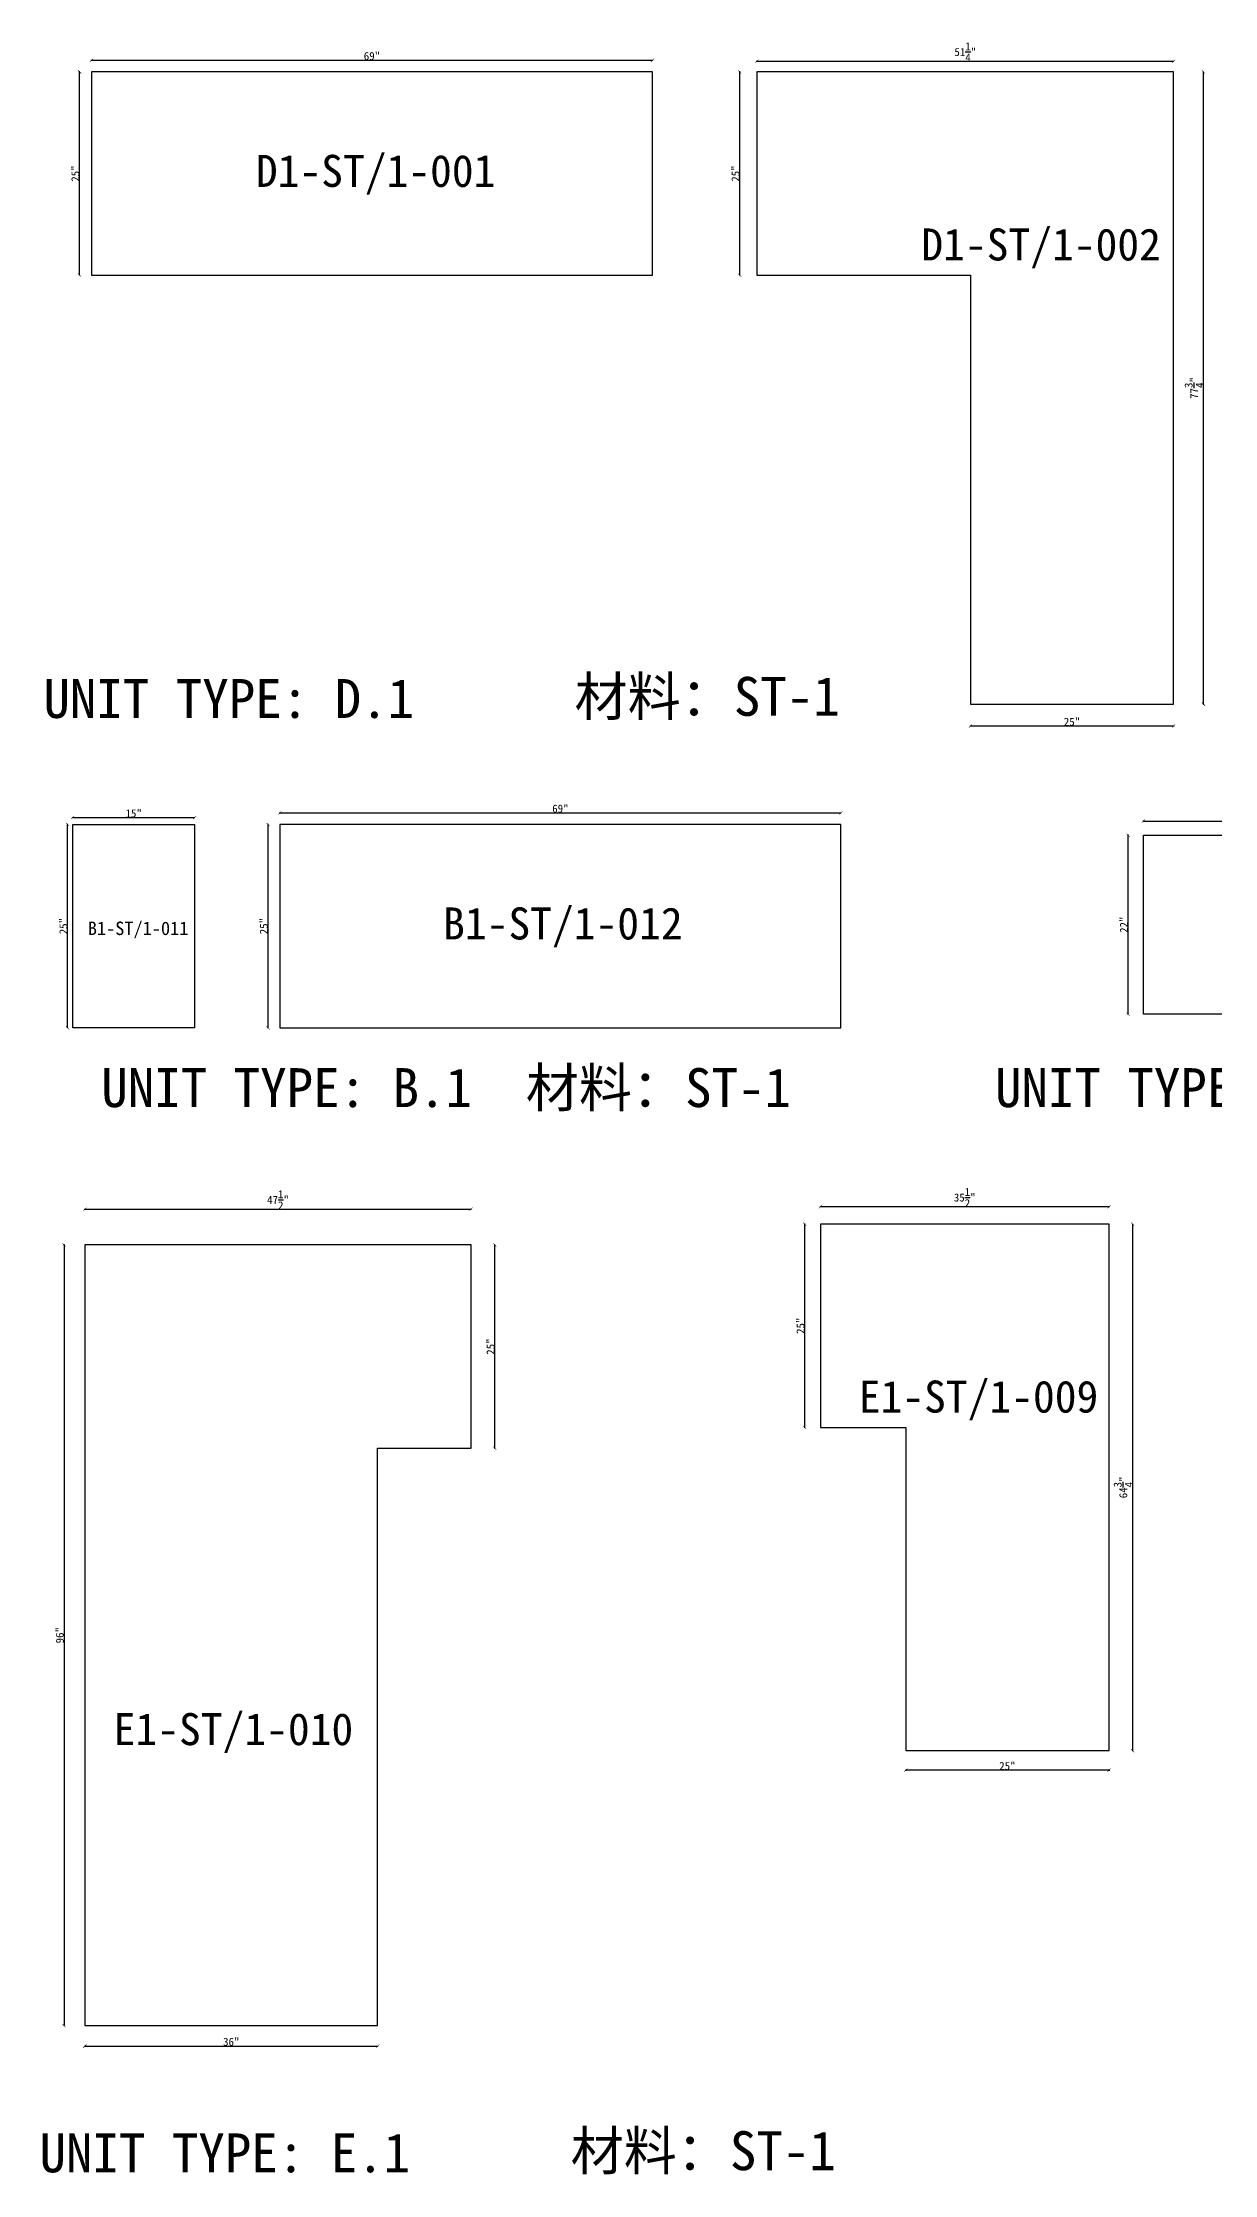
# Model space of a CAD drawing. Header units: millimetres. Extents: x -46962 to 137822, y -48342 to 2116.
# Drawn here: x -46822 to -43161, y -19452 to -12793 of the extents above; entities that cross this region are included whole.
import ezdxf
from ezdxf.enums import TextEntityAlignment as Align

# ---------------------------------------------------------------- set-up
doc = ezdxf.new("R2010")
doc.units = ezdxf.units.MM
doc.layers.add('COUNTERTOP_NUMBER', color=3, linetype='Continuous')
doc.layers.add('COUNTERTOPS', color=7, linetype='Continuous')
doc.styles.add('样式 1', font='')
doc.styles.get('样式 1').set_extended_font_data('NSimSun')
doc.dimstyles.new('副本 ISO-25', dxfattribs={"dimtxt": 25, "dimasz": 10, "dimexe": 1.5, "dimexo": 0.5, "dimtad": 1, "dimlfac": 0.03937, "dimlunit": 5, "dimtxsty": '样式 1', "dimblk": 'ARCHTICK', "dimcen": 2.5, "dimclrd": 256, "dimclrt": 1, "dimazin": 3, "dimtfac": 1, "dimtmove": 0, "dimatfit": 3, "dimfxlon": 1})

# ---------------------------------------------------------------- blocks, each defined once
blk = doc.blocks.new('_ArchTick')
at = {"color": 0, "linetype": 'ByBlock', "const_width": 0.15}
blk.add_lwpolyline([(-0.5, -0.5), (0.5, 0.5)], dxfattribs=at)
blk = doc.blocks.new('*D60')
at = {"color": 0, "lineweight": -2, "transparency": 16777216}
for p, q in [((-46705.4, -12884.6), (-46707.9, -12884.6)), ((-46705.4, -13519.6), (-46707.9, -13519.6))]:
    blk.add_line(p, q, dxfattribs=at)
at = {"lineweight": -2, "transparency": 16777216}
blk.add_line((-46706.4, -13519.6), (-46706.4, -12884.6), dxfattribs=at)
at = {"layer": 'Defpoints', "color": 0, "transparency": 16777216}
for p in [(-46706.4, -12884.6), (-46669.4, -12884.6), (-46669.4, -13519.6)]:
    blk.add_point(p, dxfattribs=at)
at = {"lineweight": -2, "transparency": 16777216, "xscale": 10, "yscale": 10, "zscale": 10}
for p, rotation in [((-46706.4, -12884.6), 90), ((-46706.4, -13519.6), 270)]:
    blk.add_blockref('_ArchTick', p, dxfattribs=dict(at, rotation=rotation))
at = {"color": 1, "transparency": 16777216, "insert": (-46719.5, -13202.1), "char_height": 25, "attachment_point": 5, "rotation": 90, "style": '样式 1'}
blk.add_mtext('\\A1;25"', dxfattribs=at)
blk = doc.blocks.new('*D61')
at = {"color": 0, "lineweight": -2, "transparency": 16777216}
for p, q in [((-46669.4, -12849.3), (-46669.4, -12846.8)), ((-44916.8, -12849.3), (-44916.8, -12846.8))]:
    blk.add_line(p, q, dxfattribs=at)
at = {"lineweight": -2, "transparency": 16777216}
blk.add_line((-46669.4, -12848.3), (-44916.8, -12848.3), dxfattribs=at)
at = {"layer": 'Defpoints', "color": 0, "transparency": 16777216}
for p in [(-44916.8, -12848.3), (-46669.4, -12884.6), (-44916.8, -12884.6)]:
    blk.add_point(p, dxfattribs=at)
at = {"lineweight": -2, "transparency": 16777216, "xscale": 10, "yscale": 10, "zscale": 10, "rotation": 180}
blk.add_blockref('_ArchTick', (-46669.4, -12848.3), dxfattribs=at)
at = {"lineweight": -2, "transparency": 16777216, "xscale": 10, "yscale": 10, "zscale": 10}
blk.add_blockref('_ArchTick', (-44916.8, -12848.3), dxfattribs=at)
at = {"color": 1, "transparency": 16777216, "insert": (-45793.1, -12835.1), "char_height": 25, "attachment_point": 5, "style": '样式 1'}
blk.add_mtext('\\A1;69"', dxfattribs=at)
blk = doc.blocks.new('*D62')
at = {"color": 0, "lineweight": -2, "transparency": 16777216}
for p, q in [((-44590.5, -12852.5), (-44590.5, -12850)), ((-43288.8, -12852.5), (-43288.8, -12850))]:
    blk.add_line(p, q, dxfattribs=at)
at = {"lineweight": -2, "transparency": 16777216}
blk.add_line((-44590.5, -12851.5), (-43288.8, -12851.5), dxfattribs=at)
at = {"layer": 'Defpoints', "color": 0, "transparency": 16777216}
for p in [(-43288.8, -12851.5), (-44590.5, -12884.6), (-43288.8, -12884.6)]:
    blk.add_point(p, dxfattribs=at)
at = {"lineweight": -2, "transparency": 16777216, "xscale": 10, "yscale": 10, "zscale": 10, "rotation": 180}
blk.add_blockref('_ArchTick', (-44590.5, -12851.5), dxfattribs=at)
at = {"lineweight": -2, "transparency": 16777216, "xscale": 10, "yscale": 10, "zscale": 10}
blk.add_blockref('_ArchTick', (-43288.8, -12851.5), dxfattribs=at)
at = {"color": 1, "transparency": 16777216, "insert": (-43939.6, -12822.4), "char_height": 25, "attachment_point": 5, "style": '样式 1'}
blk.add_mtext('\\A1;51{\\H1x;\\S1/4;}"', dxfattribs=at)
blk = doc.blocks.new('*D63')
at = {"color": 0, "lineweight": -2, "transparency": 16777216}
for p, q in [((-44643, -12884.6), (-44645.5, -12884.6)), ((-44643, -13519.6), (-44645.5, -13519.6))]:
    blk.add_line(p, q, dxfattribs=at)
at = {"lineweight": -2, "transparency": 16777216}
blk.add_line((-44644, -13519.6), (-44644, -12884.6), dxfattribs=at)
at = {"layer": 'Defpoints', "color": 0, "transparency": 16777216}
for p in [(-44644, -12884.6), (-44590.5, -12884.6), (-44590.5, -13519.6)]:
    blk.add_point(p, dxfattribs=at)
at = {"lineweight": -2, "transparency": 16777216, "xscale": 10, "yscale": 10, "zscale": 10}
for p, rotation in [((-44644, -12884.6), 90), ((-44644, -13519.6), 270)]:
    blk.add_blockref('_ArchTick', p, dxfattribs=dict(at, rotation=rotation))
at = {"color": 1, "transparency": 16777216, "insert": (-44657.1, -13202.1), "char_height": 25, "attachment_point": 5, "rotation": 90, "style": '样式 1'}
blk.add_mtext('\\A1;25"', dxfattribs=at)
blk = doc.blocks.new('*D64')
at = {"color": 0, "lineweight": -2, "transparency": 16777216}
for p, q in [((-43923.8, -14926.9), (-43923.8, -14929.4)), ((-43288.8, -14926.9), (-43288.8, -14929.4))]:
    blk.add_line(p, q, dxfattribs=at)
at = {"lineweight": -2, "transparency": 16777216}
blk.add_line((-43288.8, -14927.9), (-43923.8, -14927.9), dxfattribs=at)
at = {"layer": 'Defpoints', "color": 0, "transparency": 16777216}
for p in [(-43923.8, -14859.5), (-43288.8, -14859.5), (-43923.8, -14927.9)]:
    blk.add_point(p, dxfattribs=at)
at = {"lineweight": -2, "transparency": 16777216, "xscale": 10, "yscale": 10, "zscale": 10, "rotation": 180}
blk.add_blockref('_ArchTick', (-43923.8, -14927.9), dxfattribs=at)
at = {"lineweight": -2, "transparency": 16777216, "xscale": 10, "yscale": 10, "zscale": 10}
blk.add_blockref('_ArchTick', (-43288.8, -14927.9), dxfattribs=at)
at = {"color": 1, "transparency": 16777216, "insert": (-43606.3, -14914.7), "char_height": 25, "attachment_point": 5, "style": '样式 1'}
blk.add_mtext('\\A1;25"', dxfattribs=at)
blk = doc.blocks.new('*D65')
at = {"color": 0, "lineweight": -2, "transparency": 16777216}
for p, q in [((-43196.5, -12884.6), (-43194, -12884.6)), ((-43196.5, -14859.5), (-43194, -14859.5))]:
    blk.add_line(p, q, dxfattribs=at)
at = {"lineweight": -2, "transparency": 16777216}
blk.add_line((-43195.5, -14859.5), (-43195.5, -12884.6), dxfattribs=at)
at = {"layer": 'Defpoints', "color": 0, "transparency": 16777216}
for p in [(-43288.8, -12884.6), (-43195.5, -12884.6), (-43288.8, -14859.5)]:
    blk.add_point(p, dxfattribs=at)
at = {"lineweight": -2, "transparency": 16777216, "xscale": 10, "yscale": 10, "zscale": 10}
for p, rotation in [((-43195.5, -12884.6), 90), ((-43195.5, -14859.5), 270)]:
    blk.add_blockref('_ArchTick', p, dxfattribs=dict(at, rotation=rotation))
at = {"color": 1, "transparency": 16777216, "insert": (-43224.6, -13872), "char_height": 25, "attachment_point": 5, "rotation": 90, "style": '样式 1'}
blk.add_mtext('\\A1;77{\\H1x;\\S3/4;}"', dxfattribs=at)
blk = doc.blocks.new('*D72')
at = {"color": 0, "lineweight": -2, "transparency": 16777216}
for p, q in [((-46742.7, -15235.4), (-46745.2, -15235.4)), ((-46742.7, -15870.4), (-46745.2, -15870.4))]:
    blk.add_line(p, q, dxfattribs=at)
at = {"lineweight": -2, "transparency": 16777216}
blk.add_line((-46743.7, -15870.4), (-46743.7, -15235.4), dxfattribs=at)
at = {"layer": 'Defpoints', "color": 0, "transparency": 16777216}
for p in [(-46743.7, -15235.4), (-46727.9, -15235.4), (-46727.9, -15870.4)]:
    blk.add_point(p, dxfattribs=at)
at = {"lineweight": -2, "transparency": 16777216, "xscale": 10, "yscale": 10, "zscale": 10}
for p, rotation in [((-46743.7, -15235.4), 90), ((-46743.7, -15870.4), 270)]:
    blk.add_blockref('_ArchTick', p, dxfattribs=dict(at, rotation=rotation))
at = {"color": 1, "transparency": 16777216, "insert": (-46756.8, -15552.9), "char_height": 25, "attachment_point": 5, "rotation": 90, "style": '样式 1'}
blk.add_mtext('\\A1;25"', dxfattribs=at)
blk = doc.blocks.new('*D73')
at = {"color": 0, "lineweight": -2, "transparency": 16777216}
for p, q in [((-46727.9, -15215), (-46727.9, -15212.5)), ((-46346.9, -15215), (-46346.9, -15212.5))]:
    blk.add_line(p, q, dxfattribs=at)
at = {"lineweight": -2, "transparency": 16777216}
blk.add_line((-46727.9, -15214), (-46346.9, -15214), dxfattribs=at)
at = {"layer": 'Defpoints', "color": 0, "transparency": 16777216}
for p in [(-46727.9, -15235.4), (-46346.9, -15214), (-46346.9, -15235.4)]:
    blk.add_point(p, dxfattribs=at)
at = {"lineweight": -2, "transparency": 16777216, "xscale": 10, "yscale": 10, "zscale": 10, "rotation": 180}
blk.add_blockref('_ArchTick', (-46727.9, -15214), dxfattribs=at)
at = {"lineweight": -2, "transparency": 16777216, "xscale": 10, "yscale": 10, "zscale": 10}
blk.add_blockref('_ArchTick', (-46346.9, -15214), dxfattribs=at)
at = {"color": 1, "transparency": 16777216, "insert": (-46537.4, -15200.9), "char_height": 25, "attachment_point": 5, "style": '样式 1'}
blk.add_mtext('\\A1;15"', dxfattribs=at)
blk = doc.blocks.new('*D74')
at = {"color": 0, "lineweight": -2, "transparency": 16777216}
for p, q in [((-46116.6, -15235.4), (-46119.1, -15235.4)), ((-46116.6, -15870.4), (-46119.1, -15870.4))]:
    blk.add_line(p, q, dxfattribs=at)
at = {"lineweight": -2, "transparency": 16777216}
blk.add_line((-46117.6, -15870.4), (-46117.6, -15235.4), dxfattribs=at)
at = {"layer": 'Defpoints', "color": 0, "transparency": 16777216}
for p in [(-46117.6, -15235.4), (-46080.6, -15235.4), (-46080.6, -15870.4)]:
    blk.add_point(p, dxfattribs=at)
at = {"lineweight": -2, "transparency": 16777216, "xscale": 10, "yscale": 10, "zscale": 10}
for p, rotation in [((-46117.6, -15235.4), 90), ((-46117.6, -15870.4), 270)]:
    blk.add_blockref('_ArchTick', p, dxfattribs=dict(at, rotation=rotation))
at = {"color": 1, "transparency": 16777216, "insert": (-46130.7, -15552.9), "char_height": 25, "attachment_point": 5, "rotation": 90, "style": '样式 1'}
blk.add_mtext('\\A1;25"', dxfattribs=at)
blk = doc.blocks.new('*D75')
at = {"color": 0, "lineweight": -2, "transparency": 16777216}
for p, q in [((-46080.6, -15200.1), (-46080.6, -15197.6)), ((-44328, -15200.1), (-44328, -15197.6))]:
    blk.add_line(p, q, dxfattribs=at)
at = {"lineweight": -2, "transparency": 16777216}
blk.add_line((-46080.6, -15199.1), (-44328, -15199.1), dxfattribs=at)
at = {"layer": 'Defpoints', "color": 0, "transparency": 16777216}
for p in [(-46080.6, -15235.4), (-44328, -15199.1), (-44328, -15235.4)]:
    blk.add_point(p, dxfattribs=at)
at = {"lineweight": -2, "transparency": 16777216, "xscale": 10, "yscale": 10, "zscale": 10, "rotation": 180}
blk.add_blockref('_ArchTick', (-46080.6, -15199.1), dxfattribs=at)
at = {"lineweight": -2, "transparency": 16777216, "xscale": 10, "yscale": 10, "zscale": 10}
blk.add_blockref('_ArchTick', (-44328, -15199.1), dxfattribs=at)
at = {"color": 1, "transparency": 16777216, "insert": (-45204.3, -15186), "char_height": 25, "attachment_point": 5, "style": '样式 1'}
blk.add_mtext('\\A1;69"', dxfattribs=at)
blk = doc.blocks.new('*D76')
at = {"color": 0, "lineweight": -2, "transparency": 16777216}
for p, q in [((-43383.3, -15225.7), (-43383.3, -15223.2)), ((-42148.2, -15225.7), (-42148.2, -15223.2))]:
    blk.add_line(p, q, dxfattribs=at)
at = {"lineweight": -2, "transparency": 16777216}
blk.add_line((-43383.3, -15224.7), (-42148.2, -15224.7), dxfattribs=at)
at = {"layer": 'Defpoints', "color": 0, "transparency": 16777216}
for p in [(-42148.2, -15224.7), (-43383.3, -15269.2), (-42148.2, -15269.2)]:
    blk.add_point(p, dxfattribs=at)
at = {"lineweight": -2, "transparency": 16777216, "xscale": 10, "yscale": 10, "zscale": 10, "rotation": 180}
blk.add_blockref('_ArchTick', (-43383.3, -15224.7), dxfattribs=at)
at = {"lineweight": -2, "transparency": 16777216, "xscale": 10, "yscale": 10, "zscale": 10}
blk.add_blockref('_ArchTick', (-42148.2, -15224.7), dxfattribs=at)
at = {"color": 1, "transparency": 16777216, "insert": (-42765.7, -15195.6), "char_height": 25, "attachment_point": 5, "style": '样式 1'}
blk.add_mtext('\\A1;48{\\H1x;\\S5/8;}"', dxfattribs=at)
blk = doc.blocks.new('*D77')
at = {"color": 0, "lineweight": -2, "transparency": 16777216}
for p, q in [((-43430, -15269.2), (-43432.5, -15269.2)), ((-43430, -15828), (-43432.5, -15828))]:
    blk.add_line(p, q, dxfattribs=at)
at = {"lineweight": -2, "transparency": 16777216}
blk.add_line((-43431, -15828), (-43431, -15269.2), dxfattribs=at)
at = {"layer": 'Defpoints', "color": 0, "transparency": 16777216}
for p in [(-43431, -15269.2), (-43383.3, -15269.2), (-43383.3, -15828)]:
    blk.add_point(p, dxfattribs=at)
at = {"lineweight": -2, "transparency": 16777216, "xscale": 10, "yscale": 10, "zscale": 10}
for p, rotation in [((-43431, -15269.2), 90), ((-43431, -15828), 270)]:
    blk.add_blockref('_ArchTick', p, dxfattribs=dict(at, rotation=rotation))
at = {"color": 1, "transparency": 16777216, "insert": (-43444.1, -15548.6), "char_height": 25, "attachment_point": 5, "rotation": 90, "style": '样式 1'}
blk.add_mtext('\\A1;22"', dxfattribs=at)
blk = doc.blocks.new('*D90')
at = {"color": 0, "lineweight": -2, "transparency": 16777216}
for p, q in [((-44392.2, -16430.7), (-44392.2, -16428.2)), ((-43490.5, -16430.7), (-43490.5, -16428.2))]:
    blk.add_line(p, q, dxfattribs=at)
at = {"lineweight": -2, "transparency": 16777216}
blk.add_line((-43490.5, -16429.7), (-44392.2, -16429.7), dxfattribs=at)
at = {"layer": 'Defpoints', "color": 0, "transparency": 16777216}
for p in [(-44392.2, -16429.7), (-44392.2, -16483.7), (-43490.5, -16483.7)]:
    blk.add_point(p, dxfattribs=at)
at = {"lineweight": -2, "transparency": 16777216, "xscale": 10, "yscale": 10, "zscale": 10, "rotation": 180}
blk.add_blockref('_ArchTick', (-44392.2, -16429.7), dxfattribs=at)
at = {"lineweight": -2, "transparency": 16777216, "xscale": 10, "yscale": 10, "zscale": 10}
blk.add_blockref('_ArchTick', (-43490.5, -16429.7), dxfattribs=at)
at = {"color": 1, "transparency": 16777216, "insert": (-43941.3, -16400.7), "char_height": 25, "attachment_point": 5, "style": '样式 1'}
blk.add_mtext('\\A1;35{\\H1x;\\S1/2;}"', dxfattribs=at)
blk = doc.blocks.new('*D91')
at = {"color": 0, "lineweight": -2, "transparency": 16777216}
for p, q in [((-43418, -16483.7), (-43415.5, -16483.7)), ((-43418, -18128.4), (-43415.5, -18128.4))]:
    blk.add_line(p, q, dxfattribs=at)
at = {"lineweight": -2, "transparency": 16777216}
blk.add_line((-43417, -16483.7), (-43417, -18128.4), dxfattribs=at)
at = {"layer": 'Defpoints', "color": 0, "transparency": 16777216}
for p in [(-43490.5, -16483.7), (-43490.5, -18128.4), (-43417, -18128.4)]:
    blk.add_point(p, dxfattribs=at)
at = {"lineweight": -2, "transparency": 16777216, "xscale": 10, "yscale": 10, "zscale": 10}
for p, rotation in [((-43417, -16483.7), 90), ((-43417, -18128.4), 270)]:
    blk.add_blockref('_ArchTick', p, dxfattribs=dict(at, rotation=rotation))
at = {"color": 1, "transparency": 16777216, "insert": (-43446.1, -17306), "char_height": 25, "attachment_point": 5, "rotation": 90, "style": '样式 1'}
blk.add_mtext('\\A1;64{\\H1x;\\S3/4;}"', dxfattribs=at)
blk = doc.blocks.new('*D92')
at = {"color": 0, "lineweight": -2, "transparency": 16777216}
for p, q in [((-44125.5, -18188.6), (-44125.5, -18191.1)), ((-43490.5, -18188.6), (-43490.5, -18191.1))]:
    blk.add_line(p, q, dxfattribs=at)
at = {"lineweight": -2, "transparency": 16777216}
blk.add_line((-43490.5, -18189.6), (-44125.5, -18189.6), dxfattribs=at)
at = {"layer": 'Defpoints', "color": 0, "transparency": 16777216}
for p in [(-44125.5, -18128.4), (-43490.5, -18128.4), (-44125.5, -18189.6)]:
    blk.add_point(p, dxfattribs=at)
at = {"lineweight": -2, "transparency": 16777216, "xscale": 10, "yscale": 10, "zscale": 10, "rotation": 180}
blk.add_blockref('_ArchTick', (-44125.5, -18189.6), dxfattribs=at)
at = {"lineweight": -2, "transparency": 16777216, "xscale": 10, "yscale": 10, "zscale": 10}
blk.add_blockref('_ArchTick', (-43490.5, -18189.6), dxfattribs=at)
at = {"color": 1, "transparency": 16777216, "insert": (-43808, -18176.5), "char_height": 25, "attachment_point": 5, "style": '样式 1'}
blk.add_mtext('\\A1;25"', dxfattribs=at)
blk = doc.blocks.new('*D93')
at = {"color": 0, "lineweight": -2, "transparency": 16777216}
for p, q in [((-44440.2, -16483.7), (-44442.7, -16483.7)), ((-44440.2, -17118.7), (-44442.7, -17118.7))]:
    blk.add_line(p, q, dxfattribs=at)
at = {"lineweight": -2, "transparency": 16777216}
blk.add_line((-44441.2, -17118.7), (-44441.2, -16483.7), dxfattribs=at)
at = {"layer": 'Defpoints', "color": 0, "transparency": 16777216}
for p in [(-44441.2, -16483.7), (-44392.2, -16483.7), (-44392.2, -17118.7)]:
    blk.add_point(p, dxfattribs=at)
at = {"lineweight": -2, "transparency": 16777216, "xscale": 10, "yscale": 10, "zscale": 10}
for p, rotation in [((-44441.2, -16483.7), 90), ((-44441.2, -17118.7), 270)]:
    blk.add_blockref('_ArchTick', p, dxfattribs=dict(at, rotation=rotation))
at = {"color": 1, "transparency": 16777216, "insert": (-44454.3, -16801.2), "char_height": 25, "attachment_point": 5, "rotation": 90, "style": '样式 1'}
blk.add_mtext('\\A1;25"', dxfattribs=at)
blk = doc.blocks.new('*D80')
at = {"color": 0, "lineweight": -2, "transparency": 16777216}
for p, q in [((-46689.7, -16438), (-46689.7, -16435.5)), ((-45483.2, -16438), (-45483.2, -16435.5))]:
    blk.add_line(p, q, dxfattribs=at)
at = {"lineweight": -2, "transparency": 16777216}
blk.add_line((-46689.7, -16437), (-45483.2, -16437), dxfattribs=at)
at = {"layer": 'Defpoints', "color": 0, "transparency": 16777216}
for p in [(-45483.2, -16437), (-46689.7, -16548.7), (-45483.2, -16548.7)]:
    blk.add_point(p, dxfattribs=at)
at = {"lineweight": -2, "transparency": 16777216, "xscale": 10, "yscale": 10, "zscale": 10, "rotation": 180}
blk.add_blockref('_ArchTick', (-46689.7, -16437), dxfattribs=at)
at = {"lineweight": -2, "transparency": 16777216, "xscale": 10, "yscale": 10, "zscale": 10}
blk.add_blockref('_ArchTick', (-45483.2, -16437), dxfattribs=at)
at = {"color": 1, "transparency": 16777216, "insert": (-46086.4, -16407.9), "char_height": 25, "attachment_point": 5, "style": '样式 1'}
blk.add_mtext('\\A1;47{\\H1x;\\S1/2;}"', dxfattribs=at)
blk = doc.blocks.new('*D81')
at = {"color": 0, "lineweight": -2, "transparency": 16777216}
for p, q in [((-46753.9, -16548.7), (-46756.4, -16548.7)), ((-46753.9, -18987.1), (-46756.4, -18987.1))]:
    blk.add_line(p, q, dxfattribs=at)
at = {"lineweight": -2, "transparency": 16777216}
blk.add_line((-46754.9, -16548.7), (-46754.9, -18987.1), dxfattribs=at)
at = {"layer": 'Defpoints', "color": 0, "transparency": 16777216}
for p in [(-46689.7, -16548.7), (-46754.9, -18987.1), (-46689.7, -18987.1)]:
    blk.add_point(p, dxfattribs=at)
at = {"lineweight": -2, "transparency": 16777216, "xscale": 10, "yscale": 10, "zscale": 10}
for p, rotation in [((-46754.9, -16548.7), 90), ((-46754.9, -18987.1), 270)]:
    blk.add_blockref('_ArchTick', p, dxfattribs=dict(at, rotation=rotation))
at = {"color": 1, "transparency": 16777216, "insert": (-46768, -17767.9), "char_height": 25, "attachment_point": 5, "rotation": 90, "style": '样式 1'}
blk.add_mtext('\\A1;96"', dxfattribs=at)
blk = doc.blocks.new('*D82')
at = {"color": 0, "lineweight": -2, "transparency": 16777216}
for p, q in [((-46689.7, -19050.3), (-46689.7, -19052.8)), ((-45775.3, -19050.3), (-45775.3, -19052.8))]:
    blk.add_line(p, q, dxfattribs=at)
at = {"lineweight": -2, "transparency": 16777216}
blk.add_line((-46689.7, -19051.3), (-45775.3, -19051.3), dxfattribs=at)
at = {"layer": 'Defpoints', "color": 0, "transparency": 16777216}
for p in [(-46689.7, -18987.1), (-45775.3, -18987.1), (-45775.3, -19051.3)]:
    blk.add_point(p, dxfattribs=at)
at = {"lineweight": -2, "transparency": 16777216, "xscale": 10, "yscale": 10, "zscale": 10, "rotation": 180}
blk.add_blockref('_ArchTick', (-46689.7, -19051.3), dxfattribs=at)
at = {"lineweight": -2, "transparency": 16777216, "xscale": 10, "yscale": 10, "zscale": 10}
blk.add_blockref('_ArchTick', (-45775.3, -19051.3), dxfattribs=at)
at = {"color": 1, "transparency": 16777216, "insert": (-46232.5, -19038.1), "char_height": 25, "attachment_point": 5, "style": '样式 1'}
blk.add_mtext('\\A1;36"', dxfattribs=at)
blk = doc.blocks.new('*D83')
at = {"color": 0, "lineweight": -2, "transparency": 16777216}
for p, q in [((-45410.2, -16548.7), (-45407.7, -16548.7)), ((-45410.2, -17183.7), (-45407.7, -17183.7))]:
    blk.add_line(p, q, dxfattribs=at)
at = {"lineweight": -2, "transparency": 16777216}
blk.add_line((-45409.2, -17183.7), (-45409.2, -16548.7), dxfattribs=at)
at = {"layer": 'Defpoints', "color": 0, "transparency": 16777216}
for p in [(-45483.2, -16548.7), (-45409.2, -16548.7), (-45483.2, -17183.7)]:
    blk.add_point(p, dxfattribs=at)
at = {"lineweight": -2, "transparency": 16777216, "xscale": 10, "yscale": 10, "zscale": 10}
for p, rotation in [((-45409.2, -16548.7), 90), ((-45409.2, -17183.7), 270)]:
    blk.add_blockref('_ArchTick', p, dxfattribs=dict(at, rotation=rotation))
at = {"color": 1, "transparency": 16777216, "insert": (-45422.3, -16866.2), "char_height": 25, "attachment_point": 5, "rotation": 90, "style": '样式 1'}
blk.add_mtext('\\A1;25"', dxfattribs=at)

msp = doc.modelspace()

# ---------------------------------------------------------------- linework, layer by layer
at = {"layer": 'COUNTERTOPS'}
for points in [[(-46669.416, -13519.605), (-44916.816, -13519.605), (-44916.816, -12884.605), (-46669.416, -12884.605)], [(-43288.771, -12884.605), (-44590.521, -12884.605), (-44590.521, -13519.605), (-43923.771, -13519.605), (-43923.771, -14859.455), (-43288.771, -14859.455)], [(-43383.253, -15269.225), (-42148.178, -15269.225), (-42148.178, -15828.025), (-43383.253, -15828.025)], [(-43490.461, -16483.721), (-44392.161, -16483.721), (-44392.161, -17118.721), (-44125.461, -17118.721), (-44125.461, -18128.371), (-43490.461, -18128.371)], [(-45775.278, -17183.678), (-45483.178, -17183.678), (-45483.178, -16548.678), (-46689.678, -16548.678), (-46689.678, -18987.078), (-45775.278, -18987.078)]]:
    msp.add_lwpolyline(points, close=True, dxfattribs=at)
at = {"layer": 'COUNTERTOPS', "color": 40, "true_color": 0xf8d731}
msp.add_lwpolyline([(-46727.895, -15870.436), (-46727.895, -15235.436), (-46346.895, -15235.436), (-46346.895, -15870.436)], close=True, dxfattribs=at)
at = {"layer": 'COUNTERTOPS', "color": 40, "linetype": 'CONTINUOUS'}
msp.add_lwpolyline([(-46080.625, -15870.436), (-44328.025, -15870.436), (-44328.025, -15235.436), (-46080.625, -15235.436)], close=True, dxfattribs=at)

# ---------------------------------------------------------------- texts
at = {"style": '样式 1'}
for s, p in [('UNIT TYPE: D.1', (-46819.369, -14902.675)), ('材料：ST-1', (-45160.082, -14896.02)), ('材料：ST-1', (-45312.259, -16118.14)), ('UNIT TYPE: B.1', (-46638.54, -16118.14)), ('UNIT TYPE: B.1', (-43846.665, -16118.14)), ('材料：ST-1', (-45172.423, -19438.911)), ('UNIT TYPE: E.1', (-46831.71, -19445.566))]:
    msp.add_text(s, height=121.5865, dxfattribs=at).set_placement(p)
at = {"layer": 'COUNTERTOP_NUMBER', "color": 3, "style": '样式 1'}
for s, height, p in [('D1-ST/1-001', 100, (-45781.553, -13193.774)), ('D1-ST/1-002', 100, (-43702.658, -13423.624)), ('B1-ST/1-012', 100, (-45196.616, -15544.605)), ('B1-ST/1-011', 42, (-46523.57, -15559.747)), ('E1-ST/1-009', 100, (-43898.152, -17022.54)), ('E1-ST/1-010', 100, (-46225.668, -18061.247))]:
    msp.add_text(s, height=height, dxfattribs=at).set_placement(p, align=Align.MIDDLE_CENTER)

# ---------------------------------------------------------------- dimensions: what is measured, and where the dimension line sits
for base, p1, p2, picture, middle in [((-44916.816, -12848.275), (-46669.416, -12884.605), (-44916.816, -12884.605), '*D61', (-45793.116, -12835.15)), ((-43288.771, -12851.473), (-44590.521, -12884.605), (-43288.771, -12884.605), '*D62', (-43939.646, -12822.449)), ((-43923.771, -14927.871), (-43288.771, -14859.455), (-43923.771, -14859.455), '*D64', (-43606.271, -14914.746)), ((-44328.025, -15199.105), (-46080.625, -15235.436), (-44328.025, -15235.436), '*D75', (-45204.325, -15185.98)), ((-42148.178, -15224.696), (-43383.253, -15269.225), (-42148.178, -15269.225), '*D76', (-42765.716, -15195.603)), ((-46346.895, -15214.001), (-46727.895, -15235.436), (-46346.895, -15235.436), '*D73', (-46537.395, -15200.876)), ((-45483.178, -16436.956), (-46689.678, -16548.678), (-45483.178, -16548.678), '*D80', (-46086.428, -16407.932)), ((-44392.161, -16429.749), (-43490.461, -16483.721), (-44392.161, -16483.721), '*D90', (-43941.311, -16400.725)), ((-44125.461, -18189.627), (-43490.461, -18128.371), (-44125.461, -18128.371), '*D92', (-43807.961, -18176.502)), ((-45775.278, -19051.27), (-46689.678, -18987.078), (-45775.278, -18987.078), '*D82', (-46232.478, -19038.145))]:
    dim = msp.add_linear_dim(base=base, p1=p1, p2=p2, dimstyle='副本 ISO-25')
    dim.commit()
    dim.dimension.update_dxf_attribs({"geometry": picture, "text_midpoint": middle})
for base, p1, p2, picture, middle in [((-46706.356, -12884.605), (-46669.416, -13519.605), (-46669.416, -12884.605), '*D60', (-46719.481, -13202.105)), ((-44643.966, -12884.605), (-44590.521, -13519.605), (-44590.521, -12884.605), '*D63', (-44657.091, -13202.105)), ((-43195.549, -12884.605), (-43288.771, -14859.455), (-43288.771, -12884.605), '*D65', (-43224.642, -13872.03)), ((-46743.693, -15235.436), (-46727.895, -15870.436), (-46727.895, -15235.436), '*D72', (-46756.818, -15552.936)), ((-46117.565, -15235.436), (-46080.625, -15870.436), (-46080.625, -15235.436), '*D74', (-46130.69, -15552.936)), ((-43431.017, -15269.225), (-43383.253, -15828.025), (-43383.253, -15269.225), '*D77', (-43444.142, -15548.625)), ((-44441.206, -16483.721), (-44392.161, -17118.721), (-44392.161, -16483.721), '*D93', (-44454.331, -16801.221)), ((-43417.021, -18128.371), (-43490.461, -16483.721), (-43490.461, -18128.371), '*D91', (-43446.114, -17306.046)), ((-46754.91, -18987.078), (-46689.678, -16548.678), (-46689.678, -18987.078), '*D81', (-46768.035, -17767.878)), ((-45409.174, -16548.678), (-45483.178, -17183.678), (-45483.178, -16548.678), '*D83', (-45422.299, -16866.178))]:
    dim = msp.add_linear_dim(base=base, p1=p1, p2=p2, angle=90, dimstyle='副本 ISO-25')
    dim.commit()
    dim.dimension.update_dxf_attribs({"geometry": picture, "text_midpoint": middle})

doc.saveas('drawing.dxf')
